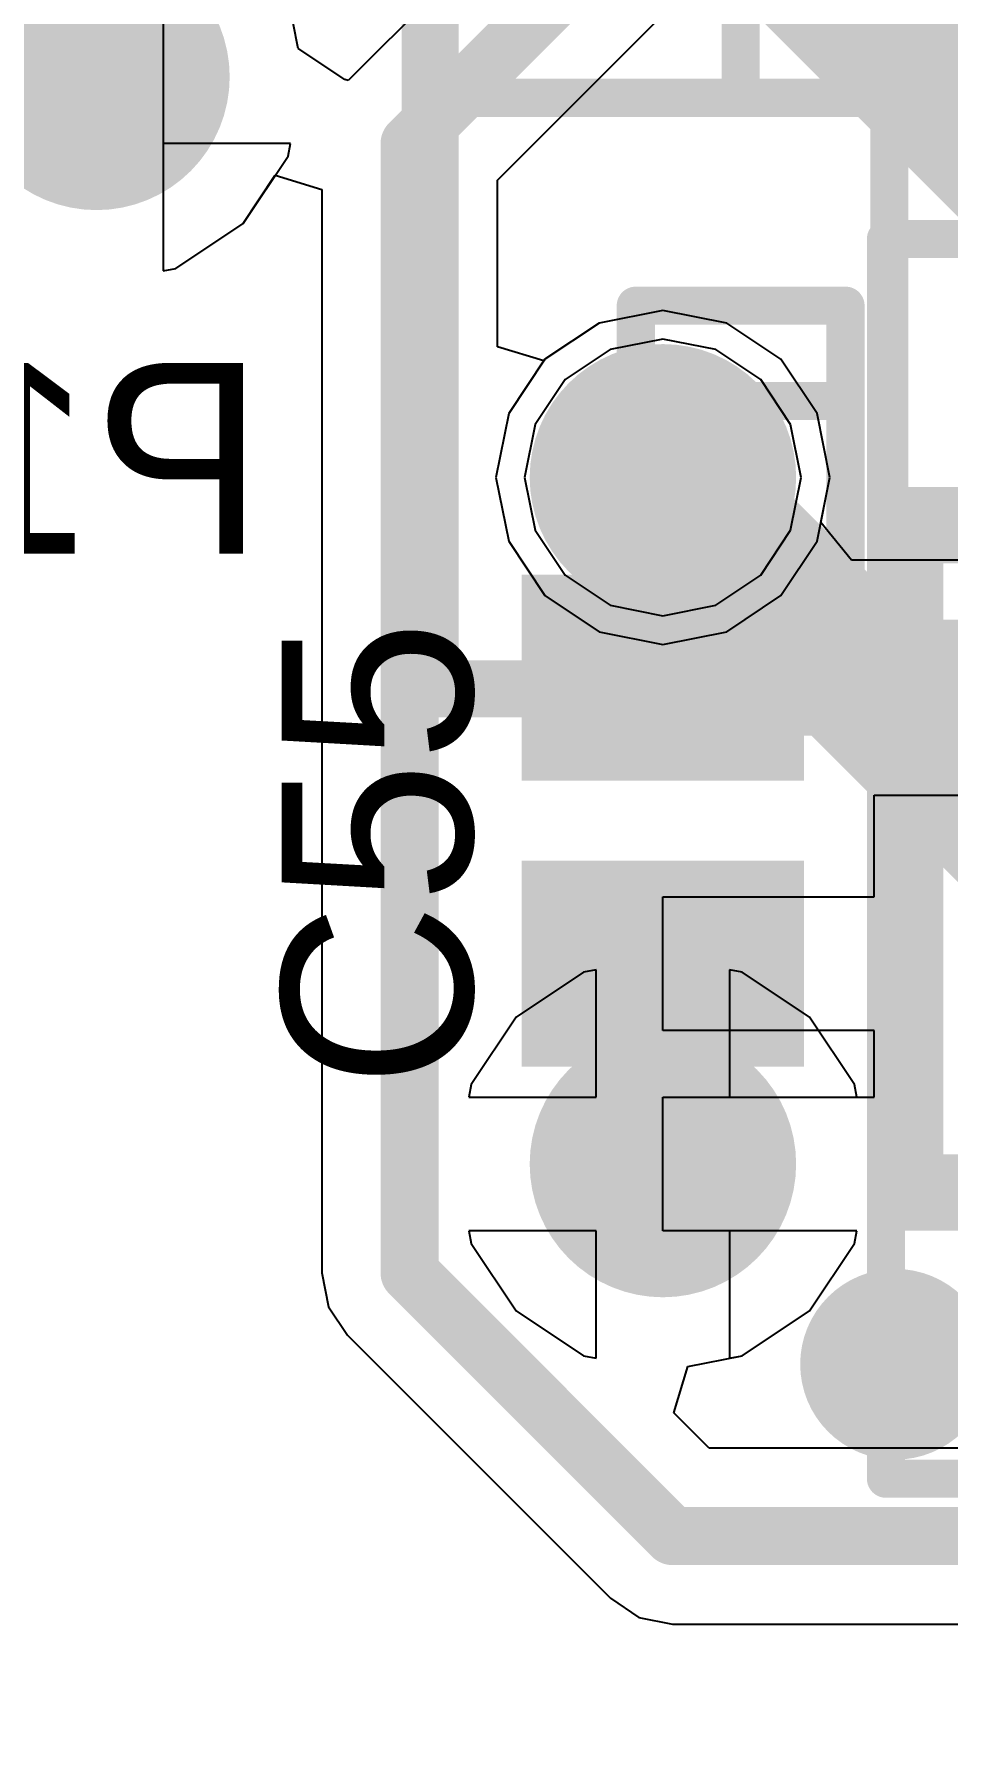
# Model space of a CAD drawing. Header units: millimetres. Extents: x 6 to 417, y 41 to 311.
# Drawn here: x 84.001 to 86.397, y 89.045 to 93.512 of the extents above; entities that cross this region are included whole.
import ezdxf

# ---------------------------------------------------------------- set-up
doc = ezdxf.new("R2010")
doc.units = ezdxf.units.MM
for name, color, linetype in [('BottomLayer', 5, 'Continuous'), ('BottomOverlay', 54, 'Continuous'), ('BottomSolder', 6, 'Continuous'), ('DrillDrawing', 1, 'Continuous'), ('KeepOutLayer', 6, 'Continuous'), ('Mechanical15', 56, 'Continuous'), ('Mechanical2', 216, 'Continuous'), ('MidLayer1', 16, 'Continuous'), ('MidLayer2', 76, 'Continuous'), ('MultiLayer', 9, 'Continuous'), ('TopLayer', 1, 'Continuous'), ('TopOverlay', 2, 'Continuous'), ('TopPaste', 8, 'Continuous'), ('TopSolder', 216, 'Continuous')]:
    doc.layers.add(name, color=color, linetype=linetype)

msp = doc.modelspace()

# ---------------------------------------------------------------- linework, layer by layer
at = {"layer": 'BottomLayer'}
for p, q in [((84.6735, 93.225), (84.3395, 93.225)), ((84.3395, 93.225), (84.3395, 92.891)), ((84.6669, 93.1919), (84.6735, 93.225)), ((84.5491, 93.0154), (84.6669, 93.1919)), ((84.3726, 92.8975), (84.5491, 93.0154)), ((84.3395, 92.891), (84.3726, 92.8975)), ((85.65, 92.7878), (85.4825, 92.7545)), ((85.8175, 92.7545), (85.65, 92.7878)), ((85.4825, 92.7545), (85.3404, 92.6596)), ((85.9596, 92.6596), (85.8175, 92.7545)), ((85.3404, 92.6596), (85.2455, 92.5175)), ((86.0545, 92.5175), (85.9596, 92.6596)), ((85.2455, 92.5175), (85.2122, 92.35)), ((86.0878, 92.35), (86.0545, 92.5175)), ((85.2122, 92.35), (85.2455, 92.1825)), ((86.0545, 92.1825), (86.0878, 92.35)), ((85.2455, 92.1825), (85.3404, 92.0404)), ((85.9596, 92.0404), (86.0545, 92.1825)), ((85.3404, 92.0404), (85.4825, 91.9455)), ((85.8175, 91.9455), (85.9596, 92.0404)), ((85.4825, 91.9455), (85.65, 91.9122)), ((85.65, 91.9122), (85.8175, 91.9455)), ((85.4419, 91.0525), (85.2654, 90.9346)), ((85.475, 91.059), (85.4419, 91.0525)), ((85.475, 90.725), (85.475, 91.059)), ((85.8581, 91.0525), (85.825, 91.059)), ((85.825, 91.059), (85.825, 90.725)), ((86.0346, 90.9346), (85.8581, 91.0525)), ((85.2654, 90.9346), (85.1475, 90.7581)), ((86.1525, 90.7581), (86.0346, 90.9346)), ((85.1475, 90.7581), (85.141, 90.725)), ((85.141, 90.725), (85.475, 90.725)), ((85.825, 90.725), (86.159, 90.725)), ((86.159, 90.725), (86.1525, 90.7581)), ((85.475, 90.375), (85.141, 90.375)), ((85.141, 90.375), (85.1475, 90.3419)), ((85.475, 90.041), (85.475, 90.375)), ((86.159, 90.375), (85.825, 90.375)), ((85.825, 90.375), (85.825, 90.041)), ((86.1525, 90.3419), (86.159, 90.375)), ((85.1475, 90.3419), (85.2654, 90.1654)), ((86.0346, 90.1654), (86.1525, 90.3419)), ((85.2654, 90.1654), (85.4419, 90.0475)), ((85.8581, 90.0475), (86.0346, 90.1654)), ((85.4419, 90.0475), (85.475, 90.041)), ((85.825, 90.041), (85.8581, 90.0475))]:
    msp.add_line(p, q, dxfattribs=at)
at = {"layer": 'BottomLayer', "const_width": 0.2794}
for points in [[(84.0248, 93.4, 1), (84.3042, 93.4, 1)], [(85.5103, 92.35, 1), (85.7897, 92.35, 1)], [(85.5103, 90.55, 1), (85.7897, 90.55, 1)]]:
    msp.add_lwpolyline(points, format="xyb", close=True, dxfattribs=at)
at = {"layer": 'BottomOverlay', "const_width": 0.15}
for points in [[(85.0397, 91.7957), (85.0397, 94.7457)], [(85.0397, 91.7957), (86.1397, 91.7957)]]:
    msp.add_lwpolyline(points, dxfattribs=at)
at = {"layer": 'BottomOverlay', "const_width": 0.075}
for points in [[(85.0022, 91.7957, 1), (85.0772, 91.7957, 1)], [(85.0022, 91.7957, 1), (85.0772, 91.7957, 1)], [(86.1022, 91.7957, 1), (86.1772, 91.7957, 1)]]:
    msp.add_lwpolyline(points, format="xyb", close=True, dxfattribs=at)
at = {"layer": 'BottomSolder', "const_width": 0.3494}
for points in [[(83.9898, 93.4, 1), (84.3392, 93.4, 1)], [(85.4753, 92.35, 1), (85.8247, 92.35, 1)], [(85.4753, 90.55, 1), (85.8247, 90.55, 1)]]:
    msp.add_lwpolyline(points, format="xyb", close=True, dxfattribs=at)
at = {"layer": 'DrillDrawing', "const_width": 0.1}
for points in [[(119.9857, 99, -39.996351), (119.9857, 101)], [(119.9819, 99, -39.98872), (119.9819, 101)]]:
    msp.add_lwpolyline(points, format="xyb", dxfattribs=at)
at = {"layer": 'DrillDrawing', "const_width": 0.1524}
for points in [[(84.0883, 93.4, 1), (84.2407, 93.4, 1)], [(85.5738, 92.35, 1), (85.7262, 92.35, 1)], [(85.5738, 90.55, 1), (85.7262, 90.55, 1)]]:
    msp.add_lwpolyline(points, format="xyb", close=True, dxfattribs=at)
at = {"layer": 'KeepOutLayer', "const_width": 0.1}
msp.add_lwpolyline([(119.9857, 99, -39.996351), (119.9857, 101)], format="xyb", dxfattribs=at)
at = {"layer": 'Mechanical15', "const_width": 0.1}
for points in [[(86.235, 89.725), (86.235, 92.975)], [(86.235, 92.975), (88.985, 92.975)], [(86.235, 89.725), (88.985, 89.725)]]:
    msp.add_lwpolyline(points, dxfattribs=at)
at = {"layer": 'Mechanical15', "const_width": 0.05}
for points in [[(86.21, 92.975, 1), (86.26, 92.975, 1)], [(86.21, 92.975, 1), (86.26, 92.975, 1)], [(86.21, 89.725, 1), (86.26, 89.725, 1)], [(86.21, 89.725, 1), (86.26, 89.725, 1)]]:
    msp.add_lwpolyline(points, format="xyb", close=True, dxfattribs=at)
at = {"layer": 'Mechanical2', "const_width": 0.1}
for points in [[(86.2439, 91.8), (86.2439, 95.35)], [(85.8539, 93.345), (85.8539, 94.9)], [(85.0439, 93.345), (85.8539, 93.345)], [(85.0439, 91.8), (85.0439, 93.345)], [(85.8539, 93.345), (86.2439, 93.345)], [(85.5789, 92.55), (85.5789, 92.8)], [(85.5789, 92.8), (86.1289, 92.8)], [(86.1289, 92.55), (86.1289, 92.8)], [(85.5789, 92.55), (86.1289, 92.55)], [(85.5789, 92), (85.5789, 92.55)], [(86.1289, 92), (86.1289, 92.55)], [(85.5789, 92), (86.1289, 92)], [(85.5789, 91.75), (85.5789, 92)], [(86.1289, 91.75), (86.1289, 92)], [(85.0439, 91.8), (86.6439, 91.8)], [(85.5789, 91.75), (86.1289, 91.75)]]:
    msp.add_lwpolyline(points, dxfattribs=at)
at = {"layer": 'Mechanical2', "const_width": 0.05}
for points in [[(85.0189, 93.345, 1), (85.0689, 93.345, 1)], [(85.0189, 93.345, 1), (85.0689, 93.345, 1)], [(85.8289, 93.345, 1), (85.8789, 93.345, 1)], [(85.8289, 93.345, 1), (85.8789, 93.345, 1)], [(85.8289, 93.345, 1), (85.8789, 93.345, 1)], [(86.2189, 93.345, 1), (86.2689, 93.345, 1)], [(85.5539, 92.8, 1), (85.6039, 92.8, 1)], [(85.5539, 92.8, 1), (85.6039, 92.8, 1)], [(86.1039, 92.8, 1), (86.1539, 92.8, 1)], [(86.1039, 92.8, 1), (86.1539, 92.8, 1)], [(85.5539, 92.55, 1), (85.6039, 92.55, 1)], [(85.5539, 92.55, 1), (85.6039, 92.55, 1)], [(85.5539, 92.55, 1), (85.6039, 92.55, 1)], [(86.1039, 92.55, 1), (86.1539, 92.55, 1)], [(86.1039, 92.55, 1), (86.1539, 92.55, 1)], [(86.1039, 92.55, 1), (86.1539, 92.55, 1)], [(85.5539, 92, 1), (85.6039, 92, 1)], [(85.5539, 92, 1), (85.6039, 92, 1)], [(85.5539, 92, 1), (85.6039, 92, 1)], [(86.1039, 92, 1), (86.1539, 92, 1)], [(86.1039, 92, 1), (86.1539, 92, 1)], [(86.1039, 92, 1), (86.1539, 92, 1)], [(85.0189, 91.8, 1), (85.0689, 91.8, 1)], [(85.0189, 91.8, 1), (85.0689, 91.8, 1)], [(86.2189, 91.8, 1), (86.2689, 91.8, 1)], [(85.5539, 91.75, 1), (85.6039, 91.75, 1)], [(85.5539, 91.75, 1), (85.6039, 91.75, 1)], [(86.1039, 91.75, 1), (86.1539, 91.75, 1)], [(86.1039, 91.75, 1), (86.1539, 91.75, 1)]]:
    msp.add_lwpolyline(points, format="xyb", close=True, dxfattribs=at)
at = {"layer": 'MidLayer1'}
for p, q in [((84.6735, 93.225), (84.3395, 93.225)), ((84.3395, 93.225), (84.3395, 92.891)), ((84.6669, 93.1919), (84.6735, 93.225)), ((84.5491, 93.0154), (84.6669, 93.1919)), ((84.3726, 92.8975), (84.5491, 93.0154)), ((84.3395, 92.891), (84.3726, 92.8975)), ((85.5113, 92.685), (85.3936, 92.6064)), ((85.65, 92.7126), (85.5113, 92.685)), ((85.7887, 92.685), (85.65, 92.7126)), ((85.9064, 92.6064), (85.7887, 92.685)), ((85.3936, 92.6064), (85.315, 92.4887)), ((85.985, 92.4887), (85.9064, 92.6064)), ((85.315, 92.4887), (85.2874, 92.35)), ((86.0126, 92.35), (85.985, 92.4887)), ((85.2874, 92.35), (85.315, 92.2113)), ((85.985, 92.2113), (86.0126, 92.35)), ((85.315, 92.2113), (85.3936, 92.0936)), ((85.9064, 92.0936), (85.985, 92.2113)), ((85.3936, 92.0936), (85.5113, 92.015)), ((85.7887, 92.015), (85.9064, 92.0936)), ((85.5113, 92.015), (85.65, 91.9874)), ((85.65, 91.9874), (85.7887, 92.015)), ((85.4419, 91.0525), (85.2654, 90.9346)), ((85.475, 91.059), (85.4419, 91.0525)), ((85.475, 90.725), (85.475, 91.059)), ((85.8581, 91.0525), (85.825, 91.059)), ((85.825, 91.059), (85.825, 90.725)), ((86.0346, 90.9346), (85.8581, 91.0525)), ((85.2654, 90.9346), (85.1475, 90.7581)), ((86.1525, 90.7581), (86.0346, 90.9346)), ((85.1475, 90.7581), (85.141, 90.725)), ((85.141, 90.725), (85.475, 90.725)), ((85.825, 90.725), (86.159, 90.725)), ((86.159, 90.725), (86.1525, 90.7581)), ((85.475, 90.375), (85.141, 90.375)), ((85.141, 90.375), (85.1475, 90.3419)), ((85.475, 90.041), (85.475, 90.375)), ((86.159, 90.375), (85.825, 90.375)), ((85.825, 90.375), (85.825, 90.041)), ((86.1525, 90.3419), (86.159, 90.375)), ((85.1475, 90.3419), (85.2654, 90.1654)), ((86.0346, 90.1654), (86.1525, 90.3419)), ((85.2654, 90.1654), (85.4419, 90.0475)), ((85.8581, 90.0475), (86.0346, 90.1654)), ((85.4419, 90.0475), (85.475, 90.041)), ((85.825, 90.041), (85.8581, 90.0475))]:
    msp.add_line(p, q, dxfattribs=at)
at = {"layer": 'MidLayer1', "const_width": 0.2794}
for points in [[(84.0248, 93.4, 1), (84.3042, 93.4, 1)], [(85.5103, 92.35, 1), (85.7897, 92.35, 1)], [(85.5103, 90.55, 1), (85.7897, 90.55, 1)]]:
    msp.add_lwpolyline(points, format="xyb", close=True, dxfattribs=at)
at = {"layer": 'MidLayer2', "const_width": 0.4064}
for points in [[(84.825, 94.9189), (86.8063, 92.9376)], [(85.65, 92.35), (86.7, 91.3)]]:
    msp.add_lwpolyline(points, dxfattribs=at)
at = {"layer": 'MidLayer2'}
for points, const_width in [([(84.0248, 93.4, 1), (84.3042, 93.4, 1)], 0.2794), ([(85.5103, 92.35, 1), (85.7897, 92.35, 1)], 0.2794), ([(85.5484, 92.35, 1), (85.7516, 92.35, 1)], 0.2032), ([(85.5103, 90.55, 1), (85.7897, 90.55, 1)], 0.2794)]:
    msp.add_lwpolyline(points, format="xyb", close=True, dxfattribs=dict(at, const_width=const_width))
at = {"layer": 'MultiLayer', "const_width": 0.2794}
for points in [[(84.0248, 93.4, 1), (84.3042, 93.4, 1)], [(85.5103, 92.35, 1), (85.7897, 92.35, 1)], [(85.5103, 90.55, 1), (85.7897, 90.55, 1)]]:
    msp.add_lwpolyline(points, format="xyb", close=True, dxfattribs=at)
at = {"layer": 'TopLayer'}
for p, q in [((85.2163, 93.1295), (87.8631, 95.7762)), ((86.7053, 95.2707), (84.8245, 93.39)), ((84.3395, 93.909), (84.3395, 93.4)), ((84.6936, 93.4743), (84.6669, 93.6081)), ((84.8158, 93.3927), (84.6936, 93.4743)), ((84.3395, 93.4), (84.3395, 92.891)), ((84.8245, 93.39), (84.8158, 93.3927)), ((84.5491, 93.0154), (84.6335, 93.1419)), ((84.6335, 93.1419), (84.7551, 93.105)), ((85.2163, 92.6926), (85.2163, 93.1295)), ((84.7551, 93.105), (84.7551, 90.2643)), ((84.3726, 92.8975), (84.5491, 93.0154)), ((84.3395, 92.891), (84.3726, 92.8975)), ((85.65, 92.7878), (85.4825, 92.7545)), ((85.8175, 92.7545), (85.65, 92.7878)), ((85.4825, 92.7545), (85.3404, 92.6596)), ((85.9596, 92.6596), (85.8175, 92.7545)), ((85.3379, 92.6557), (85.2163, 92.6926)), ((85.3404, 92.6596), (85.3379, 92.6557)), ((86.0545, 92.5175), (85.9596, 92.6596)), ((86.0878, 92.35), (86.0545, 92.5175)), ((86.0642, 92.2315), (86.0878, 92.35)), ((86.1448, 92.1333), (86.0642, 92.2315)), ((86.5723, 92.1333), (86.1448, 92.1333)), ((86.204, 91.25), (86.204, 91.5167)), ((86.204, 91.5167), (86.7, 91.5167)), ((85.65, 90.9), (85.65, 91.25)), ((85.65, 91.25), (86.204, 91.25)), ((86.204, 90.9), (85.65, 90.9)), ((86.204, 90.725), (86.204, 90.9)), ((85.65, 90.375), (85.65, 90.725)), ((85.65, 90.725), (86.204, 90.725)), ((86.159, 90.375), (85.65, 90.375)), ((86.1525, 90.3419), (86.159, 90.375)), ((86.0346, 90.1654), (86.1525, 90.3419)), ((84.7551, 90.2643), (84.7726, 90.176)), ((84.7726, 90.176), (84.8226, 90.1012)), ((85.8581, 90.0475), (86.0346, 90.1654)), ((84.8226, 90.1012), (85.5123, 89.4116)), ((85.7154, 90.0192), (85.8581, 90.0475)), ((85.6785, 89.8976), (85.7154, 90.0192)), ((85.7709, 89.8053), (85.6785, 89.8976)), ((86.5791, 89.8053), (85.7709, 89.8053)), ((85.5123, 89.4116), (85.5871, 89.3616)), ((85.5871, 89.3616), (85.6754, 89.344)), ((85.6754, 89.344), (86.6746, 89.344))]:
    msp.add_line(p, q, dxfattribs=at)
for points, const_width in [([(84.9857, 93.225), (87.7, 95.9393)], 0.1524), ([(84.9857, 90.2643), (84.9857, 93.225)], 0.1524), ([(85.65, 91.925), (85.65, 92.35)], 0.3048), ([(85.65, 91.825), (86.7, 91.825)], 0.3048), ([(85.65, 90.55), (85.65, 91.075)], 0.3048), ([(84.9857, 90.2643), (85.6754, 89.5746)], 0.1524), ([(85.6754, 89.5746), (86.6746, 89.5746)], 0.1524)]:
    msp.add_lwpolyline(points, dxfattribs=dict(at, const_width=const_width))
for points, const_width in [([(84.0248, 93.4, 1), (84.3042, 93.4, 1)], 0.2794), ([(84.9476, 93.225, 1), (85.0238, 93.225, 1)], 0.0762), ([(84.9476, 93.225, 1), (85.0238, 93.225, 1)], 0.0762), ([(85.5103, 92.35, 1), (85.7897, 92.35, 1)], 0.2794), ([(85.5738, 92.35, 1), (85.7262, 92.35, 1)], 0.1524), ([(85.5738, 91.925, 1), (85.7262, 91.925, 1)], 0.1524), ([(85.5738, 91.825, 1), (85.7262, 91.825, 1)], 0.1524), ([(85.5738, 91.075, 1), (85.7262, 91.075, 1)], 0.1524), ([(85.5103, 90.55, 1), (85.7897, 90.55, 1)], 0.2794), ([(85.5738, 90.55, 1), (85.7262, 90.55, 1)], 0.1524), ([(84.9476, 90.2643, 1), (85.0238, 90.2643, 1)], 0.0762), ([(84.9476, 90.2643, 1), (85.0238, 90.2643, 1)], 0.0762), ([(85.6373, 89.5746, 1), (85.7135, 89.5746, 1)], 0.0762), ([(85.6373, 89.5746, 1), (85.7135, 89.5746, 1)], 0.0762)]:
    msp.add_lwpolyline(points, format="xyb", close=True, dxfattribs=dict(at, const_width=const_width))
for points in [[(85.95, 91.625), (85.95, 92.025), (85.35, 91.625), (85.35, 92.025)], [(85.95, 90.875), (85.95, 91.275), (85.35, 90.875), (85.35, 91.275)]]:
    msp.add_solid(points, dxfattribs=at)
at = {"layer": 'TopOverlay', "const_width": 0.2}
for points in [[(86.285, 92.225), (86.51, 92.225)], [(86.285, 90.475), (86.285, 92.225)], [(86.285, 90.475), (86.51, 90.475)]]:
    msp.add_lwpolyline(points, dxfattribs=at)
at = {"layer": 'TopOverlay'}
for points, const_width in [([(86.235, 92.225, 1), (86.335, 92.225, 1)], 0.1), ([(86.235, 92.225, 1), (86.335, 92.225, 1)], 0.1), ([(86.235, 90.475, 1), (86.335, 90.475, 1)], 0.1), ([(86.235, 90.475, 1), (86.335, 90.475, 1)], 0.1), ([(86.385, 90.025, 1), (86.135, 90.025, 1)], 0.25), ([(86.0725, 90.025, 1), (86.1975, 90.025, 1)], 0.125), ([(86.3225, 90.025, 1), (86.4475, 90.025, 1)], 0.125)]:
    msp.add_lwpolyline(points, format="xyb", close=True, dxfattribs=dict(at, const_width=const_width))
at = {"layer": 'TopPaste'}
for points in [[(85.9, 91.675), (85.9, 91.975), (85.4, 91.675), (85.4, 91.975)], [(85.9, 90.925), (85.9, 91.225), (85.4, 90.925), (85.4, 91.225)]]:
    msp.add_solid(points, dxfattribs=at)
at = {"layer": 'TopSolder', "const_width": 0.3494}
for points in [[(83.9898, 93.4, 1), (84.3392, 93.4, 1)], [(85.4753, 92.35, 1), (85.8247, 92.35, 1)], [(85.4753, 90.55, 1), (85.8247, 90.55, 1)]]:
    msp.add_lwpolyline(points, format="xyb", close=True, dxfattribs=at)
at = {"layer": 'TopSolder'}
for points in [[(86.02, 91.555), (86.02, 92.095), (85.28, 91.555), (85.28, 92.095)], [(86.02, 90.805), (86.02, 91.345), (85.28, 90.805), (85.28, 91.345)]]:
    msp.add_solid(points, dxfattribs=at)

# ---------------------------------------------------------------- texts
at = {"layer": 'BottomOverlay', "text_generation_flag": 2}
msp.add_text('P1', height=0.5, rotation=360, dxfattribs=at).set_placement((84.604, 92.15))
at = {"layer": 'TopOverlay'}
msp.add_text('C55', height=0.5, rotation=90, dxfattribs=at).set_placement((85.15, 90.75))

doc.saveas('drawing.dxf')
